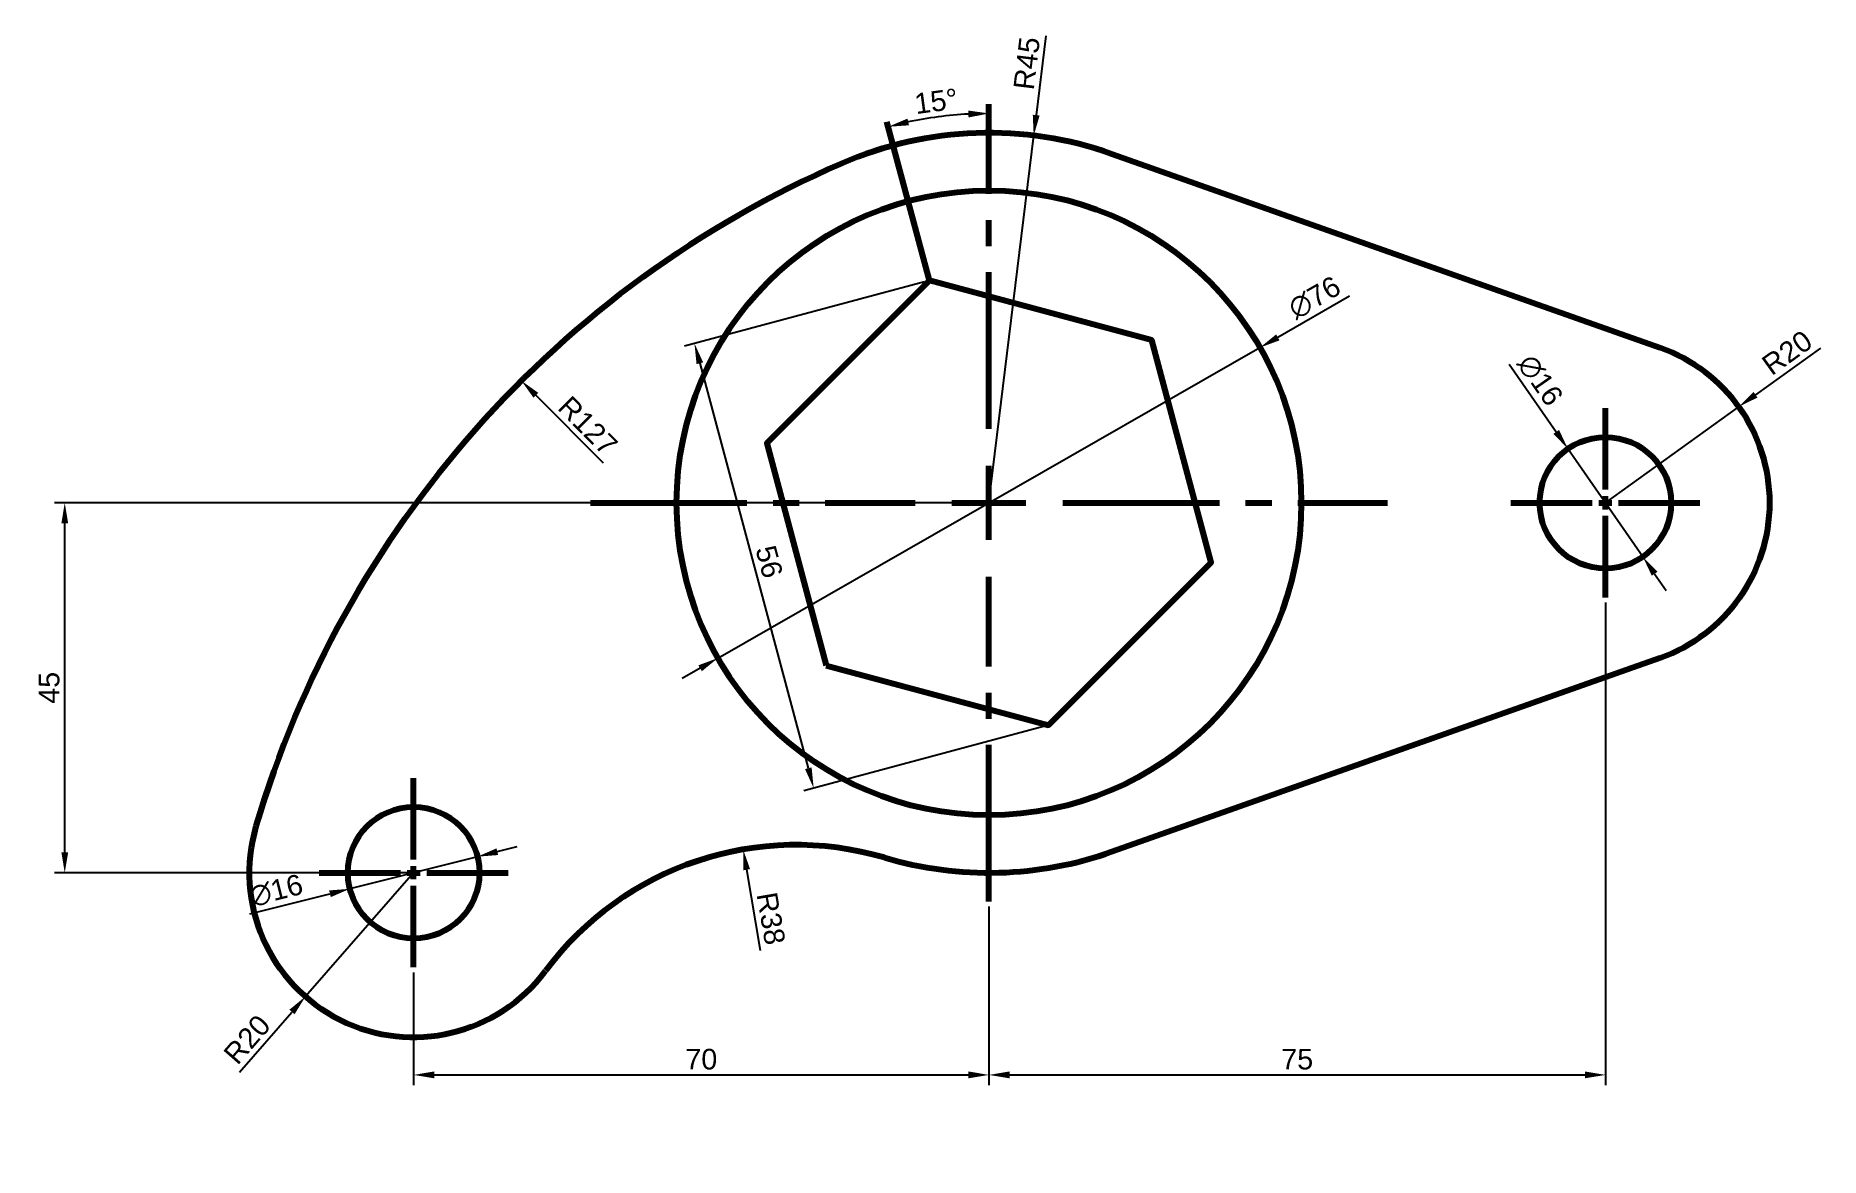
# Model space of a CAD drawing. Header units: millimetres. Extents: x 36 to 253, y 119 to 255.
import ezdxf

# ---------------------------------------------------------------- set-up
doc = ezdxf.new("R2010")
doc.units = ezdxf.units.MM
doc.linetypes.add('CENTER2', pattern=[28.575, 19.05, -3.175, 3.175, -3.175])
doc.styles.get("Standard").update_dxf_attribs({"font": 'arial.ttf'})
doc.dimstyles.new('ISO-25', dxfattribs={"dimtxt": 2.5, "dimasz": 2.5, "dimexe": 1.25, "dimexo": 0.625, "dimtad": 1, "dimtxsty": 'Standard', "dimcen": 2.5, "dimadec": 0, "dimazin": 0, "dimtfac": 1, "dimtmove": 0, "dimatfit": 3, "dimfxl": 1, "dimarcsym": 0})

# ---------------------------------------------------------------- blocks, each defined once
blk = doc.blocks.new('*U3')
at = {"color": 0, "linetype": 'CENTER2', "lineweight": 100, "transparency": 16777216}
for p, q in [((0, 1.6), (0, 11.5)), ((-11.5, 0), (-1.6, 0)), ((1.6, 0), (11.5, 0)), ((0, -11.5), (0, -1.6))]:
    blk.add_line(p, q, dxfattribs=at)
at = {"color": 0, "linetype": 'Continuous', "lineweight": 100, "transparency": 16777216}
for p, q in [((-0.8, 0), (0.8, 0)), ((0, -0.8), (0, 0.8))]:
    blk.add_line(p, q, dxfattribs=at)
blk = doc.blocks.new('*U4')
at = {"color": 0, "linetype": 'CENTER2', "lineweight": 100, "transparency": 16777216}
for p, q in [((0, 1.6), (0, 11.5)), ((-11.5, 0), (-1.6, 0)), ((1.6, 0), (11.5, 0)), ((0, -11.5), (0, -1.6))]:
    blk.add_line(p, q, dxfattribs=at)
at = {"color": 0, "linetype": 'Continuous', "lineweight": 100, "transparency": 16777216}
for p, q in [((-0.8, 0), (0.8, 0)), ((0, -0.8), (0, 0.8))]:
    blk.add_line(p, q, dxfattribs=at)
blk = doc.blocks.new('*U5')
at = {"color": 0, "linetype": 'CENTER2', "lineweight": 100, "transparency": 16777216}
for p, q in [((0, 9), (0, 48.5)), ((-48.5, 0), (-9, 0)), ((9, 0), (48.5, 0)), ((0, -48.5), (0, -9))]:
    blk.add_line(p, q, dxfattribs=at)
at = {"color": 0, "linetype": 'Continuous', "lineweight": 100, "transparency": 16777216}
for p, q in [((0, -4.5), (0, 4.5)), ((-4.5, 0), (4.5, 0))]:
    blk.add_line(p, q, dxfattribs=at)
blk = doc.blocks.new('*D6')
at = {"color": 0, "lineweight": -2, "transparency": 16777216}
for p, q in [((227, 186.22), (227, 127.5)), ((152, 149.22), (152, 127.5)), ((154.5, 128.75), (224.5, 128.75))]:
    blk.add_line(p, q, dxfattribs=at)
at = {"color": 0, "transparency": 16777216}
for points in [[(154.5, 129.17), (154.5, 128.34), (152, 128.75)], [(224.5, 129.17), (224.5, 128.34), (227, 128.75)]]:
    blk.add_solid(points, dxfattribs=at)
at = {"layer": 'Defpoints', "color": 0, "transparency": 16777216}
for p in [(227, 186.84), (152, 149.84), (227, 128.75)]:
    blk.add_point(p, dxfattribs=at)
at = {"color": 0, "transparency": 16777216, "insert": (189.5, 130.65), "char_height": 2.5, "attachment_point": 5}
blk.add_mtext('75', dxfattribs=at)
blk = doc.blocks.new('*D7')
at = {"color": 0, "lineweight": -2, "transparency": 16777216}
for p, q in [((152, 149.22), (152, 127.5)), ((82, 141.22), (82, 127.5)), ((84.5, 128.75), (149.5, 128.75))]:
    blk.add_line(p, q, dxfattribs=at)
at = {"color": 0, "transparency": 16777216}
for points in [[(84.5, 129.17), (84.5, 128.34), (82, 128.75)], [(149.5, 129.17), (149.5, 128.34), (152, 128.75)]]:
    blk.add_solid(points, dxfattribs=at)
at = {"layer": 'Defpoints', "color": 0, "transparency": 16777216}
for p in [(152, 149.84), (82, 141.84), (152, 128.75)]:
    blk.add_point(p, dxfattribs=at)
at = {"color": 0, "transparency": 16777216, "insert": (117, 130.65), "char_height": 2.5, "attachment_point": 5}
blk.add_mtext('70', dxfattribs=at)
blk = doc.blocks.new('*D8')
at = {"color": 0, "lineweight": -2, "transparency": 16777216}
for p, q in [((151.37, 198.34), (38.3, 198.34)), ((39.55, 155.84), (39.55, 195.84)), ((81.37, 153.34), (38.3, 153.34))]:
    blk.add_line(p, q, dxfattribs=at)
at = {"color": 0, "transparency": 16777216}
for points in [[(39.14, 195.84), (39.97, 195.84), (39.55, 198.34)], [(39.14, 155.84), (39.97, 155.84), (39.55, 153.34)]]:
    blk.add_solid(points, dxfattribs=at)
at = {"layer": 'Defpoints', "color": 0, "transparency": 16777216}
for p in [(39.55, 198.34), (152, 198.34), (82, 153.34)]:
    blk.add_point(p, dxfattribs=at)
at = {"color": 0, "transparency": 16777216, "insert": (37.66, 175.84), "char_height": 2.5, "attachment_point": 5, "rotation": 90}
blk.add_mtext('45', dxfattribs=at)
blk = doc.blocks.new('*D9')
at = {"color": 0, "lineweight": -2, "transparency": 16777216}
for p, q in [((92.18, 155.91), (94.61, 156.52)), ((89.76, 155.3), (74.24, 151.39)), ((62.07, 148.33), (71.82, 150.78))]:
    blk.add_line(p, q, dxfattribs=at)
at = {"color": 0, "transparency": 16777216}
for points in [[(92.08, 156.31), (92.28, 155.5), (89.76, 155.3)], [(71.72, 151.19), (71.92, 150.38), (74.24, 151.39)]]:
    blk.add_solid(points, dxfattribs=at)
at = {"layer": 'Defpoints', "color": 0, "transparency": 16777216}
for p in [(89.76, 155.3), (74.24, 151.39)]:
    blk.add_point(p, dxfattribs=at)
at = {"color": 0, "transparency": 16777216, "insert": (65.25, 151.16), "char_height": 2.5, "attachment_point": 5, "rotation": 14.1169}
blk.add_mtext('∅16', dxfattribs=at)
blk = doc.blocks.new('*D10')
at = {"color": 0, "lineweight": -2, "transparency": 16777216}
for p, q in [((82, 153.34), (68.84, 138.29)), ((60.8, 129.09), (67.19, 136.4))]:
    blk.add_line(p, q, dxfattribs=at)
at = {"color": 0, "transparency": 16777216}
blk.add_solid([(66.88, 136.68), (67.51, 136.13), (68.84, 138.29)], dxfattribs=at)
at = {"layer": 'Defpoints', "color": 0, "transparency": 16777216}
for p in [(82, 153.34), (68.84, 138.29)]:
    blk.add_point(p, dxfattribs=at)
at = {"color": 0, "transparency": 16777216, "insert": (61.74, 133.06), "char_height": 2.5, "attachment_point": 5, "rotation": 48.847}
blk.add_mtext('R20', dxfattribs=at)
blk = doc.blocks.new('*D11')
at = {"color": 0, "lineweight": -2, "transparency": 16777216}
blk.add_line((124.21, 143.9), (122.52, 153.72), dxfattribs=at)
at = {"color": 0, "transparency": 16777216}
blk.add_solid([(122.93, 153.79), (122.11, 153.64), (122.09, 156.18)], dxfattribs=at)
at = {"layer": 'Defpoints', "color": 0, "transparency": 16777216}
for p in [(122.09, 156.18), (128.54, 118.73)]:
    blk.add_point(p, dxfattribs=at)
at = {"color": 0, "transparency": 16777216, "insert": (125.47, 147.78), "char_height": 2.5, "attachment_point": 5, "rotation": 279.7647}
blk.add_mtext('R38', dxfattribs=at)
blk = doc.blocks.new('*D12')
at = {"color": 0, "lineweight": -2, "transparency": 16777216}
blk.add_line((105.1, 203.15), (96.87, 211.42), dxfattribs=at)
at = {"color": 0, "transparency": 16777216}
blk.add_solid([(97.17, 211.72), (96.58, 211.13), (95.11, 213.19)], dxfattribs=at)
at = {"layer": 'Defpoints', "color": 0, "transparency": 16777216}
for p in [(95.11, 213.19), (184.64, 123.12)]:
    blk.add_point(p, dxfattribs=at)
at = {"color": 0, "transparency": 16777216, "insert": (103.2, 207.72), "char_height": 2.5, "attachment_point": 5, "rotation": 314.8274}
blk.add_mtext('R127', dxfattribs=at)
blk = doc.blocks.new('*D13')
at = {"color": 0, "lineweight": -2, "transparency": 16777216}
for p, q in [((215.28, 215.23), (221.01, 206.97)), ((231.56, 191.77), (222.44, 204.92)), ((232.99, 189.72), (234.41, 187.66))]:
    blk.add_line(p, q, dxfattribs=at)
at = {"color": 0, "transparency": 16777216}
for points in [[(221.36, 207.21), (220.67, 206.73), (222.44, 204.92)], [(233.33, 189.96), (232.64, 189.48), (231.56, 191.77)]]:
    blk.add_solid(points, dxfattribs=at)
at = {"layer": 'Defpoints', "color": 0, "transparency": 16777216}
for p in [(222.44, 204.92), (231.56, 191.77)]:
    blk.add_point(p, dxfattribs=at)
at = {"color": 0, "transparency": 16777216, "insert": (219.06, 213.25), "char_height": 2.5, "attachment_point": 5, "rotation": 304.7552}
blk.add_mtext('∅16', dxfattribs=at)
blk = doc.blocks.new('*D14')
at = {"color": 0, "lineweight": -2, "transparency": 16777216}
for p, q in [((253.15, 217.17), (245.26, 211.49)), ((227, 198.34), (243.23, 210.03))]:
    blk.add_line(p, q, dxfattribs=at)
at = {"color": 0, "transparency": 16777216}
blk.add_solid([(245.02, 211.83), (245.5, 211.15), (243.23, 210.03)], dxfattribs=at)
at = {"layer": 'Defpoints', "color": 0, "transparency": 16777216}
for p in [(243.23, 210.03), (227, 198.34)]:
    blk.add_point(p, dxfattribs=at)
at = {"color": 0, "transparency": 16777216, "insert": (249.11, 216.6), "char_height": 2.5, "attachment_point": 5, "rotation": 35.7485}
blk.add_mtext('R20', dxfattribs=at)
blk = doc.blocks.new('*D15')
at = {"color": 0, "lineweight": -2, "transparency": 16777216}
for p, q in [((195.86, 223.47), (187.14, 218.47)), ((119.02, 179.46), (184.97, 217.23)), ((116.86, 178.22), (114.69, 176.97))]:
    blk.add_line(p, q, dxfattribs=at)
at = {"color": 0, "transparency": 16777216}
for points in [[(186.94, 218.83), (187.35, 218.11), (184.97, 217.23)], [(116.65, 178.58), (117.06, 177.85), (119.02, 179.46)]]:
    blk.add_solid(points, dxfattribs=at)
at = {"layer": 'Defpoints', "color": 0, "transparency": 16777216}
for p in [(184.97, 217.23), (119.02, 179.46)]:
    blk.add_point(p, dxfattribs=at)
at = {"color": 0, "transparency": 16777216, "insert": (191.61, 223.3), "char_height": 2.5, "attachment_point": 5, "rotation": 29.8014}
blk.add_mtext('∅76', dxfattribs=at)
blk = doc.blocks.new('*D16')
at = {"color": 0, "lineweight": -2, "transparency": 16777216}
blk.add_arc((152, 198.34), 47.36, 93.0247, 101.9753, dxfattribs=at)
at = {"color": 0, "transparency": 16777216}
for points in [[(149.49, 246.06), (149.51, 245.22), (152, 245.71)], [(142.27, 244.27), (142.08, 245.08), (139.74, 244.09)]]:
    blk.add_solid(points, dxfattribs=at)
at = {"layer": 'Defpoints', "color": 0, "transparency": 16777216}
for p in [(147.87, 245.53), (152, 246.84), (139.58, 244.71), (144.75, 225.39), (152, 207.34)]:
    blk.add_point(p, dxfattribs=at)
at = {"color": 0, "transparency": 16777216, "insert": (145.57, 247.19), "char_height": 2.5, "attachment_point": 5, "rotation": 7.5}
blk.add_mtext('15°', dxfattribs=at)
blk = doc.blocks.new('*D17')
at = {"color": 0, "lineweight": -2, "transparency": 16777216}
for p, q in [((158.92, 255.17), (157.74, 245.5)), ((152, 198.34), (157.44, 243.01))]:
    blk.add_line(p, q, dxfattribs=at)
at = {"color": 0, "transparency": 16777216}
blk.add_solid([(157.33, 245.55), (158.16, 245.45), (157.44, 243.01)], dxfattribs=at)
at = {"layer": 'Defpoints', "color": 0, "transparency": 16777216}
for p in [(157.44, 243.01), (152, 198.34)]:
    blk.add_point(p, dxfattribs=at)
at = {"color": 0, "transparency": 16777216, "insert": (156.6, 251.8), "char_height": 2.5, "attachment_point": 5, "rotation": 83.0553}
blk.add_mtext('R45', dxfattribs=at)
blk = doc.blocks.new('*D18')
at = {"color": 0, "lineweight": -2, "transparency": 16777216}
for p, q in [((144.15, 225.23), (114.96, 217.41)), ((116.82, 215.32), (130.02, 166.06)), ((158.64, 171.14), (129.46, 163.32))]:
    blk.add_line(p, q, dxfattribs=at)
at = {"color": 0, "transparency": 16777216}
for points in [[(117.22, 215.43), (116.42, 215.21), (116.17, 217.73)], [(130.42, 166.16), (129.62, 165.95), (130.67, 163.64)]]:
    blk.add_solid(points, dxfattribs=at)
at = {"layer": 'Defpoints', "color": 0, "transparency": 16777216}
for p in [(144.75, 225.39), (159.25, 171.3), (130.67, 163.64)]:
    blk.add_point(p, dxfattribs=at)
at = {"color": 0, "transparency": 16777216, "insert": (125.26, 191.18), "char_height": 2.5, "attachment_point": 5, "rotation": 285}
blk.add_mtext('56', dxfattribs=at)

msp = doc.modelspace()

# ---------------------------------------------------------------- linework, layer by layer
at = {"lineweight": 100}
for p, q in [((144.753, 225.39), (139.576, 244.709)), ((167, 240.771), (233.666, 217.201)), ((167, 155.918), (233.666, 179.488))]:
    msp.add_line(p, q, dxfattribs=at)
msp.add_lwpolyline([(132.201, 178.546), (159.246, 171.299), (179.045, 191.098), (171.799, 218.144), (144.753, 225.39), (124.954, 205.591)], close=True, dxfattribs=at)
for centre, radius in [((152, 198.345), 38), ((227, 198.345), 8), ((82, 153.345), 8)]:
    msp.add_circle(centre, radius, dxfattribs=at)
for centre, radius, start, end in [((152, 198.345), 45, 70.52878, 113.45859), ((184.643, 123.122), 127, 113.45859, 163.5933), ((227, 198.345), 20, 289.47122, 70.52878), ((82, 153.345), 20, 163.5933, 323.35824), ((128.538, 118.73), 38, 73.58024, 143.35824), ((152, 198.345), 45, 253.58024, 289.47122)]:
    msp.add_arc(centre, radius, start, end, dxfattribs=at)

# ---------------------------------------------------------------- block references
at = {"linetype": 'CENTER2', "lineweight": 100}
for name, p in [('*U5', (152, 198.345)), ('*U3', (227, 198.345)), ('*U4', (82, 153.345))]:
    msp.add_blockref(name, p, dxfattribs=at)

# ---------------------------------------------------------------- dimensions: what is measured, and where the dimension line sits
at = {"color": 240, "true_color": 0xed1f24}
for center, mpoint, picture, middle in [((152, 198.345), (157.441, 243.014), '*D17', (156.601, 251.802)), ((227, 198.345), (243.231, 210.029), '*D14', (249.106, 216.601)), ((82, 153.345), (68.838, 138.285), '*D10', (61.742, 133.056))]:
    dim = msp.add_radius_dim(center=center, mpoint=mpoint, dimstyle='ISO-25', dxfattribs=at)
    dim.commit()
    dim.dimension.update_dxf_attribs({"geometry": picture, "text_midpoint": middle})
dim = msp.add_angular_dim_2l(base=(147.872, 245.526), line1=((144.753, 225.39), (139.576, 244.709)), line2=((152, 207.345), (152, 246.845)), dimstyle='ISO-25', dxfattribs=at)
dim.commit()
dim.dimension.update_dxf_attribs({"geometry": '*D16', "text_midpoint": (145.569, 247.186)})
for p1, p2, picture, middle in [((119.025, 179.459), (184.974, 217.23), '*D15', (192.588, 221.591)), ((231.56, 191.772), (222.439, 204.917), '*D13', (217.437, 212.127))]:
    dim = msp.add_diameter_dim_2p(p1=p1, p2=p2, dimstyle='ISO-25', dxfattribs=at)
    dim.commit()
    dim.dimension.update_dxf_attribs({"geometry": picture, "text_midpoint": middle})
dim = msp.add_aligned_dim(p1=(144.753, 225.39), p2=(159.246, 171.299), distance=-29.589, dimstyle='ISO-25', dxfattribs=at)
dim.commit()
dim.dimension.update_dxf_attribs({"geometry": '*D18', "text_midpoint": (125.256, 191.179)})
for center, mpoint, picture, middle in [((184.643, 123.122), (95.111, 213.195), '*D12', (101.867, 206.398)), ((128.538, 118.73), (122.093, 156.179), '*D11', (123.593, 147.461))]:
    dim = msp.add_radius_dim(center=center, mpoint=mpoint, dimstyle='ISO-25', dxfattribs=at)
    dim.commit()
    dim.dimension.update_dxf_attribs({"geometry": picture, "text_midpoint": middle, "dimtype": 164})
dim = msp.add_linear_dim(base=(39.552, 198.345), p1=(82, 153.345), p2=(152, 198.345), angle=90, dimstyle='ISO-25', dxfattribs=at)
dim.commit()
dim.dimension.update_dxf_attribs({"geometry": '*D8', "text_midpoint": (37.656, 175.845)})
for base, p1, p2, picture, middle in [((227, 128.753), (152, 149.845), (227, 186.845), '*D6', (189.5, 130.649)), ((152, 128.753), (82, 141.845), (152, 149.845), '*D7', (117, 130.654))]:
    dim = msp.add_linear_dim(base=base, p1=p1, p2=p2, dimstyle='ISO-25', dxfattribs=at)
    dim.commit()
    dim.dimension.update_dxf_attribs({"geometry": picture, "text_midpoint": middle})
dim = msp.add_diameter_dim_2p(p1=(89.758, 155.296), p2=(74.241, 151.393), dimstyle='ISO-25', dxfattribs=at)
dim.commit()
dim.dimension.update_dxf_attribs({"geometry": '*D9', "text_midpoint": (65.731, 149.253), "dimtype": 163})

doc.saveas('drawing.dxf')
